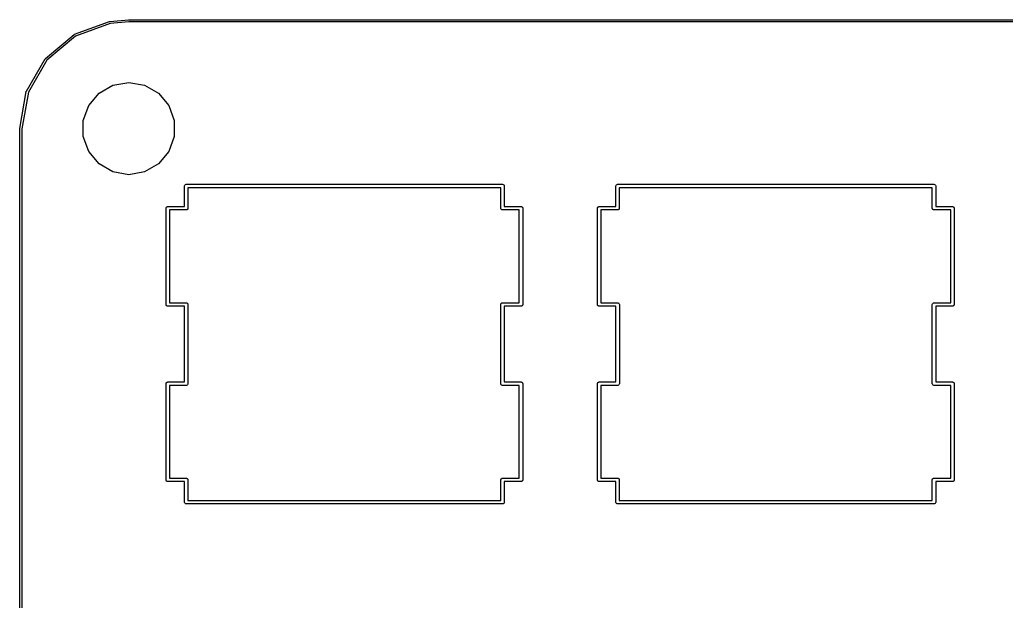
# Model space of a CAD drawing. Extents: x 24 to 395, y -191 to -67.
# Drawn here: x 23.76 to 67.33, y -92.33 to -66.62 of the extents above; entities that cross this region are included whole.
import ezdxf

# ---------------------------------------------------------------- set-up
doc = ezdxf.new("R2010")
doc.units = 0
doc.header["$MEASUREMENT"] = 0
doc.layers.add('BLACK', color=7, linetype='CONTINUOUS')

msp = doc.modelspace()

# ---------------------------------------------------------------- linework, layer by layer
at = {"layer": 'Black'}
for p, q in [((27.7436, -66.6975), (28.5706, -66.6252)), ((28.5706, -66.6252), (28.5728, -66.6254)), ((28.5728, -66.6254), (28.575, -66.625)), ((28.575, -66.625), (390.525, -66.625)), ((26.1766, -67.2661), (27.7309, -66.7004)), ((27.7589, -66.7966), (26.2191, -67.357)), ((27.7309, -66.7004), (27.7373, -66.6992)), ((27.7373, -66.6992), (27.7436, -66.6975)), ((28.5772, -66.725), (27.7589, -66.7966)), ((390.521, -66.725), (28.5772, -66.725)), ((24.8946, -68.3379), (26.1616, -67.2748)), ((26.2191, -67.357), (24.9656, -68.4089)), ((26.1616, -67.2748), (26.1766, -67.2661)), ((26.1616, -67.2748), (26.1616, -67.2748)), ((24.0564, -69.7836), (24.8834, -68.3512)), ((24.8834, -68.3512), (24.8946, -68.3379)), ((24.8946, -68.3379), (24.8946, -68.3379)), ((24.9656, -68.4089), (24.1474, -69.826)), ((27.2639, -69.875), (27.8774, -69.5208)), ((27.8774, -69.5208), (28.575, -69.3977)), ((28.575, -69.3977), (29.2726, -69.5208)), ((29.2726, -69.5208), (29.8861, -69.875)), ((23.7633, -71.4288), (24.0505, -69.8)), ((24.1474, -69.826), (23.8625, -71.4419)), ((24.0505, -69.7999), (24.0539, -69.7905)), ((24.0505, -69.8), (24.0505, -69.7999)), ((24.0539, -69.7905), (24.0564, -69.7836)), ((24.0564, -69.7836), (24.0564, -69.7836)), ((26.8085, -70.4176), (27.2639, -69.875)), ((29.8861, -69.875), (30.3415, -70.4176)), ((26.5662, -71.0833), (26.8085, -70.4176)), ((30.3415, -70.4176), (30.5838, -71.0833)), ((23.7625, -71.4375), (23.7633, -71.4332)), ((23.7625, -185.737), (23.7625, -71.4375)), ((23.7633, -71.4332), (23.7633, -71.4288)), ((23.8625, -71.4419), (23.8625, -185.735)), ((26.5662, -71.7917), (26.5662, -71.0833)), ((30.5838, -71.0833), (30.5838, -71.7917)), ((26.8085, -72.4574), (26.5662, -71.7917)), ((30.5838, -71.7917), (30.3415, -72.4574)), ((27.2639, -73), (26.8085, -72.4574)), ((30.3415, -72.4574), (29.8861, -73)), ((27.8774, -73.3542), (27.2639, -73)), ((29.8861, -73), (29.2726, -73.3542)), ((28.575, -73.4773), (27.8774, -73.3542)), ((29.2726, -73.3542), (28.575, -73.4773)), ((31.04, -73.9643), (31.049, -73.9394)), ((31.04, -73.9907), (31.04, -73.9643)), ((31.04, -73.9908), (31.04, -73.9907)), ((31.04, -74.8829), (31.04, -73.9908)), ((31.049, -73.9394), (31.066, -73.9191)), ((31.066, -73.9191), (31.0889, -73.9059)), ((31.0889, -73.9059), (31.115, -73.9013)), ((31.115, -73.9013), (45.085, -73.9013)), ((31.19, -74.0537), (31.19, -74.9579)), ((45.01, -74.0537), (31.19, -74.0537)), ((45.01, -74.9579), (45.01, -74.0537)), ((45.085, -73.9013), (45.1111, -73.9059)), ((45.1111, -73.9059), (45.134, -73.9191)), ((45.134, -73.9191), (45.151, -73.9394)), ((45.151, -73.9394), (45.16, -73.9643)), ((45.16, -73.9643), (45.16, -73.9907)), ((45.16, -73.9907), (45.16, -73.9908)), ((45.16, -73.9908), (45.16, -74.8829)), ((50.09, -73.9643), (50.099, -73.9394)), ((50.09, -73.9907), (50.09, -73.9643)), ((50.09, -73.9908), (50.09, -73.9907)), ((50.09, -74.8829), (50.09, -73.9908)), ((50.099, -73.9394), (50.116, -73.9191)), ((50.116, -73.9191), (50.1389, -73.9059)), ((50.1389, -73.9059), (50.165, -73.9013)), ((50.165, -73.9013), (64.135, -73.9013)), ((50.24, -74.0537), (50.24, -74.9579)), ((64.06, -74.0537), (50.24, -74.0537)), ((64.06, -74.9579), (64.06, -74.0537)), ((64.135, -73.9013), (64.1611, -73.9059)), ((64.1611, -73.9059), (64.184, -73.9191)), ((64.184, -73.9191), (64.201, -73.9394)), ((64.201, -73.9394), (64.21, -73.9643)), ((64.21, -73.9643), (64.21, -73.9907)), ((64.21, -73.9907), (64.21, -73.9908)), ((64.21, -73.9908), (64.21, -74.8829)), ((30.2317, -74.9323), (30.235, -74.9266)), ((30.235, -74.9266), (30.2372, -74.9204)), ((30.2372, -74.9204), (30.2415, -74.9154)), ((30.2415, -74.9154), (30.2447, -74.9097)), ((30.2447, -74.9097), (30.2498, -74.9055)), ((30.2498, -74.9055), (30.254, -74.9005)), ((30.254, -74.9005), (30.2597, -74.8972)), ((30.2597, -74.8972), (30.2647, -74.893)), ((30.2647, -74.893), (30.2709, -74.8907)), ((30.2709, -74.8907), (30.2765, -74.8875)), ((30.2765, -74.8875), (30.283, -74.8863)), ((30.283, -74.8863), (30.2892, -74.8841)), ((30.2892, -74.8841), (30.2957, -74.8841)), ((30.2957, -74.8841), (30.3022, -74.8829)), ((30.3022, -74.8829), (31.04, -74.8829)), ((45.16, -74.8829), (45.8978, -74.8829)), ((45.8978, -74.8829), (45.9043, -74.8841)), ((45.9043, -74.8841), (45.9108, -74.8841)), ((45.9108, -74.8841), (45.917, -74.8863)), ((45.917, -74.8863), (45.9235, -74.8875)), ((45.9235, -74.8875), (45.9291, -74.8907)), ((45.9291, -74.8907), (45.9353, -74.893)), ((45.9353, -74.893), (45.9403, -74.8972)), ((45.9403, -74.8972), (45.946, -74.9005)), ((45.946, -74.9005), (45.9502, -74.9055)), ((45.9502, -74.9055), (45.9553, -74.9097)), ((45.9553, -74.9097), (45.9585, -74.9154)), ((45.9585, -74.9154), (45.9628, -74.9204)), ((45.9628, -74.9204), (45.965, -74.9266)), ((45.965, -74.9266), (45.9683, -74.9323)), ((49.2817, -74.9323), (49.285, -74.9266)), ((49.285, -74.9266), (49.2872, -74.9204)), ((49.2872, -74.9204), (49.2915, -74.9154)), ((49.2915, -74.9154), (49.2947, -74.9097)), ((49.2947, -74.9097), (49.2998, -74.9055)), ((49.2998, -74.9055), (49.304, -74.9005)), ((49.304, -74.9005), (49.3097, -74.8972)), ((49.3097, -74.8972), (49.3147, -74.893)), ((49.3147, -74.893), (49.3209, -74.8907)), ((49.3209, -74.8907), (49.3265, -74.8875)), ((49.3265, -74.8875), (49.333, -74.8863)), ((49.333, -74.8863), (49.3392, -74.8841)), ((49.3392, -74.8841), (49.3457, -74.8841)), ((49.3457, -74.8841), (49.3522, -74.8829)), ((49.3522, -74.8829), (50.09, -74.8829)), ((64.21, -74.8829), (64.9478, -74.8829)), ((64.9478, -74.8829), (64.9543, -74.8841)), ((64.9543, -74.8841), (64.9608, -74.8841)), ((64.9608, -74.8841), (64.967, -74.8863)), ((64.967, -74.8863), (64.9735, -74.8875)), ((64.9735, -74.8875), (64.9791, -74.8907)), ((64.9791, -74.8907), (64.9853, -74.893)), ((64.9853, -74.893), (64.9903, -74.8972)), ((64.9903, -74.8972), (64.996, -74.9005)), ((64.996, -74.9005), (65.0002, -74.9055)), ((65.0002, -74.9055), (65.0053, -74.9097)), ((65.0053, -74.9097), (65.0085, -74.9154)), ((65.0085, -74.9154), (65.0128, -74.9204)), ((65.0128, -74.9204), (65.015, -74.9266)), ((65.015, -74.9266), (65.0183, -74.9323)), ((30.2272, -74.9579), (30.2283, -74.9515)), ((30.2272, -79.2124), (30.2272, -74.9579)), ((30.2283, -74.9449), (30.2306, -74.9387)), ((30.2283, -74.9515), (30.2283, -74.9449)), ((30.2306, -74.9387), (30.2317, -74.9323)), ((31.115, -75.0329), (30.3772, -75.0329)), ((30.3772, -75.0329), (30.3772, -79.1374)), ((31.1215, -75.0318), (31.115, -75.0329)), ((31.128, -75.0318), (31.1215, -75.0318)), ((31.1342, -75.0296), (31.128, -75.0318)), ((31.1407, -75.0284), (31.1342, -75.0296)), ((31.1463, -75.0251), (31.1407, -75.0284)), ((31.1525, -75.0229), (31.1463, -75.0251)), ((31.1575, -75.0187), (31.1525, -75.0229)), ((31.1632, -75.0154), (31.1575, -75.0187)), ((31.1674, -75.0104), (31.1632, -75.0154)), ((31.1725, -75.0061), (31.1674, -75.0104)), ((31.1757, -75.0005), (31.1725, -75.0061)), ((31.18, -74.9954), (31.1757, -75.0005)), ((31.1822, -74.9893), (31.18, -74.9954)), ((31.1855, -74.9836), (31.1822, -74.9893)), ((31.1866, -74.9771), (31.1855, -74.9836)), ((31.1889, -74.971), (31.1866, -74.9771)), ((31.19, -74.9579), (31.1889, -74.9644)), ((31.1889, -74.9644), (31.1889, -74.971)), ((45.0111, -74.9644), (45.01, -74.9579)), ((45.0111, -74.971), (45.0111, -74.9644)), ((45.0134, -74.9771), (45.0111, -74.971)), ((45.0145, -74.9836), (45.0134, -74.9771)), ((45.0178, -74.9893), (45.0145, -74.9836)), ((45.02, -74.9954), (45.0178, -74.9893)), ((45.0243, -75.0005), (45.02, -74.9954)), ((45.0275, -75.0061), (45.0243, -75.0005)), ((45.0326, -75.0104), (45.0275, -75.0061)), ((45.0368, -75.0154), (45.0326, -75.0104)), ((45.0425, -75.0187), (45.0368, -75.0154)), ((45.0475, -75.0229), (45.0425, -75.0187)), ((45.0537, -75.0251), (45.0475, -75.0229)), ((45.0593, -75.0284), (45.0537, -75.0251)), ((45.0658, -75.0296), (45.0593, -75.0284)), ((45.072, -75.0318), (45.0658, -75.0296)), ((45.0785, -75.0318), (45.072, -75.0318)), ((45.085, -75.0329), (45.0785, -75.0318)), ((45.8228, -75.0329), (45.085, -75.0329)), ((45.8228, -79.1374), (45.8228, -75.0329)), ((45.9683, -74.9323), (45.9694, -74.9387)), ((45.9694, -74.9387), (45.9717, -74.9449)), ((45.9717, -74.9449), (45.9717, -74.9515)), ((45.9717, -74.9515), (45.9728, -74.9579)), ((45.9728, -74.9579), (45.9728, -79.2124)), ((49.2772, -74.9579), (49.2783, -74.9515)), ((49.2772, -79.2124), (49.2772, -74.9579)), ((49.2783, -74.9449), (49.2806, -74.9387)), ((49.2783, -74.9515), (49.2783, -74.9449)), ((49.2806, -74.9387), (49.2817, -74.9323)), ((50.165, -75.0329), (49.4272, -75.0329)), ((49.4272, -75.0329), (49.4272, -79.1374)), ((50.1715, -75.0318), (50.165, -75.0329)), ((50.178, -75.0318), (50.1715, -75.0318)), ((50.1842, -75.0296), (50.178, -75.0318)), ((50.1907, -75.0284), (50.1842, -75.0296)), ((50.1963, -75.0251), (50.1907, -75.0284)), ((50.2025, -75.0229), (50.1963, -75.0251)), ((50.2075, -75.0187), (50.2025, -75.0229)), ((50.2132, -75.0154), (50.2075, -75.0187)), ((50.2174, -75.0104), (50.2132, -75.0154)), ((50.2225, -75.0061), (50.2174, -75.0104)), ((50.2257, -75.0005), (50.2225, -75.0061)), ((50.23, -74.9954), (50.2257, -75.0005)), ((50.2322, -74.9893), (50.23, -74.9954)), ((50.2355, -74.9836), (50.2322, -74.9893)), ((50.2366, -74.9771), (50.2355, -74.9836)), ((50.2389, -74.971), (50.2366, -74.9771)), ((50.24, -74.9579), (50.2389, -74.9644)), ((50.2389, -74.9644), (50.2389, -74.971)), ((64.0611, -74.9644), (64.06, -74.9579)), ((64.0611, -74.971), (64.0611, -74.9644)), ((64.0634, -74.9771), (64.0611, -74.971)), ((64.0645, -74.9836), (64.0634, -74.9771)), ((64.0678, -74.9893), (64.0645, -74.9836)), ((64.07, -74.9954), (64.0678, -74.9893)), ((64.0743, -75.0005), (64.07, -74.9954)), ((64.0775, -75.0061), (64.0743, -75.0005)), ((64.0826, -75.0104), (64.0775, -75.0061)), ((64.0868, -75.0154), (64.0826, -75.0104)), ((64.0925, -75.0187), (64.0868, -75.0154)), ((64.0975, -75.0229), (64.0925, -75.0187)), ((64.1037, -75.0251), (64.0975, -75.0229)), ((64.1093, -75.0284), (64.1037, -75.0251)), ((64.1158, -75.0296), (64.1093, -75.0284)), ((64.122, -75.0318), (64.1158, -75.0296)), ((64.1285, -75.0318), (64.122, -75.0318)), ((64.135, -75.0329), (64.1285, -75.0318)), ((64.8728, -75.0329), (64.135, -75.0329)), ((64.8728, -79.1374), (64.8728, -75.0329)), ((65.0183, -74.9323), (65.0194, -74.9387)), ((65.0194, -74.9387), (65.0217, -74.9449)), ((65.0217, -74.9449), (65.0217, -74.9515)), ((65.0217, -74.9515), (65.0228, -74.9579)), ((65.0228, -74.9579), (65.0228, -79.2124)), ((30.2283, -79.2189), (30.2272, -79.2124)), ((30.2283, -79.2255), (30.2283, -79.2189)), ((30.2306, -79.2316), (30.2283, -79.2255)), ((30.2317, -79.2381), (30.2306, -79.2316)), ((30.235, -79.2438), (30.2317, -79.2381)), ((30.2372, -79.2499), (30.235, -79.2438)), ((30.2415, -79.255), (30.2372, -79.2499)), ((30.2447, -79.2606), (30.2415, -79.255)), ((30.2498, -79.2649), (30.2447, -79.2606)), ((30.254, -79.2699), (30.2498, -79.2649)), ((30.2597, -79.2732), (30.254, -79.2699)), ((30.2647, -79.2774), (30.2597, -79.2732)), ((30.2709, -79.2796), (30.2647, -79.2774)), ((30.2765, -79.2829), (30.2709, -79.2796)), ((30.283, -79.2841), (30.2765, -79.2829)), ((30.2892, -79.2863), (30.283, -79.2841)), ((30.2957, -79.2863), (30.2892, -79.2863)), ((30.3022, -79.2874), (30.2957, -79.2863)), ((30.3772, -79.1374), (31.1017, -79.1374)), ((31.1017, -79.1374), (31.1018, -79.1374)), ((31.1018, -79.1374), (31.1282, -79.1374)), ((31.1282, -79.1374), (31.1531, -79.1464)), ((31.1531, -79.1464), (31.1734, -79.1635)), ((31.1734, -79.1635), (31.1866, -79.1864)), ((31.1866, -79.1864), (31.1912, -79.2124)), ((31.1912, -79.2124), (31.1912, -82.7126)), ((45.0088, -79.2124), (45.0134, -79.1864)), ((45.0088, -82.7126), (45.0088, -79.2124)), ((45.0134, -79.1864), (45.0266, -79.1635)), ((45.0266, -79.1635), (45.0469, -79.1464)), ((45.0469, -79.1464), (45.0718, -79.1374)), ((45.0718, -79.1374), (45.0982, -79.1374)), ((45.0982, -79.1374), (45.0983, -79.1374)), ((45.0983, -79.1374), (45.8228, -79.1374)), ((45.9043, -79.2863), (45.8978, -79.2874)), ((45.9108, -79.2863), (45.9043, -79.2863)), ((45.917, -79.2841), (45.9108, -79.2863)), ((45.9235, -79.2829), (45.917, -79.2841)), ((45.9291, -79.2796), (45.9235, -79.2829)), ((45.9353, -79.2774), (45.9291, -79.2796)), ((45.9403, -79.2732), (45.9353, -79.2774)), ((45.946, -79.2699), (45.9403, -79.2732)), ((45.9502, -79.2649), (45.946, -79.2699)), ((45.9553, -79.2606), (45.9502, -79.2649)), ((45.9585, -79.255), (45.9553, -79.2606)), ((45.9628, -79.2499), (45.9585, -79.255)), ((45.965, -79.2438), (45.9628, -79.2499)), ((45.9683, -79.2381), (45.965, -79.2438)), ((45.9694, -79.2316), (45.9683, -79.2381)), ((45.9717, -79.2255), (45.9694, -79.2316)), ((45.9728, -79.2124), (45.9717, -79.2189)), ((45.9717, -79.2189), (45.9717, -79.2255)), ((49.2783, -79.2189), (49.2772, -79.2124)), ((49.2783, -79.2255), (49.2783, -79.2189)), ((49.2806, -79.2316), (49.2783, -79.2255)), ((49.2817, -79.2381), (49.2806, -79.2316)), ((49.285, -79.2438), (49.2817, -79.2381)), ((49.2872, -79.2499), (49.285, -79.2438)), ((49.2915, -79.255), (49.2872, -79.2499)), ((49.2947, -79.2606), (49.2915, -79.255)), ((49.2998, -79.2649), (49.2947, -79.2606)), ((49.304, -79.2699), (49.2998, -79.2649)), ((49.3097, -79.2732), (49.304, -79.2699)), ((49.3147, -79.2774), (49.3097, -79.2732)), ((49.3209, -79.2796), (49.3147, -79.2774)), ((49.3265, -79.2829), (49.3209, -79.2796)), ((49.333, -79.2841), (49.3265, -79.2829)), ((49.3392, -79.2863), (49.333, -79.2841)), ((49.3457, -79.2863), (49.3392, -79.2863)), ((49.3522, -79.2874), (49.3457, -79.2863)), ((49.4272, -79.1374), (50.1517, -79.1374)), ((50.1517, -79.1374), (50.1518, -79.1374)), ((50.1518, -79.1374), (50.1782, -79.1374)), ((50.1782, -79.1374), (50.2031, -79.1464)), ((50.2031, -79.1464), (50.2234, -79.1635)), ((50.2234, -79.1635), (50.2366, -79.1864)), ((50.2366, -79.1864), (50.2412, -79.2124)), ((50.2412, -79.2124), (50.2412, -82.7126)), ((64.0588, -79.2124), (64.0634, -79.1864)), ((64.0588, -82.7126), (64.0588, -79.2124)), ((64.0634, -79.1864), (64.0766, -79.1635)), ((64.0766, -79.1635), (64.0969, -79.1464)), ((64.0969, -79.1464), (64.1218, -79.1374)), ((64.1218, -79.1374), (64.1482, -79.1374)), ((64.1482, -79.1374), (64.1483, -79.1374)), ((64.1483, -79.1374), (64.8728, -79.1374)), ((64.9543, -79.2863), (64.9478, -79.2874)), ((64.9608, -79.2863), (64.9543, -79.2863)), ((64.967, -79.2841), (64.9608, -79.2863)), ((64.9735, -79.2829), (64.967, -79.2841)), ((64.9791, -79.2796), (64.9735, -79.2829)), ((64.9853, -79.2774), (64.9791, -79.2796)), ((64.9903, -79.2732), (64.9853, -79.2774)), ((64.996, -79.2699), (64.9903, -79.2732)), ((65.0002, -79.2649), (64.996, -79.2699)), ((65.0053, -79.2606), (65.0002, -79.2649)), ((65.0085, -79.255), (65.0053, -79.2606)), ((65.0128, -79.2499), (65.0085, -79.255)), ((65.015, -79.2438), (65.0128, -79.2499)), ((65.0183, -79.2381), (65.015, -79.2438)), ((65.0194, -79.2316), (65.0183, -79.2381)), ((65.0217, -79.2255), (65.0194, -79.2316)), ((65.0228, -79.2124), (65.0217, -79.2189)), ((65.0217, -79.2189), (65.0217, -79.2255)), ((31.0388, -79.2874), (30.3022, -79.2874)), ((31.0388, -82.6376), (31.0388, -79.2874)), ((45.8978, -79.2874), (45.1612, -79.2874)), ((45.1612, -79.2874), (45.1612, -82.6376)), ((50.0888, -79.2874), (49.3522, -79.2874)), ((50.0888, -82.6376), (50.0888, -79.2874)), ((64.9478, -79.2874), (64.2112, -79.2874)), ((64.2112, -79.2874), (64.2112, -82.6376)), ((30.2272, -82.7126), (30.2283, -82.7061)), ((30.2272, -86.9671), (30.2272, -82.7126)), ((30.2283, -82.6995), (30.2306, -82.6934)), ((30.2283, -82.7061), (30.2283, -82.6995)), ((30.2306, -82.6934), (30.2317, -82.6869)), ((30.2317, -82.6869), (30.235, -82.6812)), ((30.235, -82.6812), (30.2372, -82.6751)), ((30.2372, -82.6751), (30.2415, -82.67)), ((30.2415, -82.67), (30.2447, -82.6644)), ((30.2447, -82.6644), (30.2498, -82.6601)), ((30.2498, -82.6601), (30.254, -82.6551)), ((30.254, -82.6551), (30.2597, -82.6518)), ((30.2597, -82.6518), (30.2647, -82.6476)), ((30.2647, -82.6476), (30.2709, -82.6454)), ((30.2709, -82.6454), (30.2765, -82.6421)), ((30.2765, -82.6421), (30.283, -82.6409)), ((30.283, -82.6409), (30.2892, -82.6387)), ((30.2892, -82.6387), (30.2957, -82.6387)), ((30.2957, -82.6387), (30.3022, -82.6376)), ((30.3022, -82.6376), (31.0388, -82.6376)), ((31.1734, -82.7615), (31.1531, -82.7786)), ((31.1866, -82.7386), (31.1734, -82.7615)), ((31.1912, -82.7126), (31.1866, -82.7386)), ((45.0134, -82.7386), (45.0088, -82.7126)), ((45.0266, -82.7615), (45.0134, -82.7386)), ((45.0469, -82.7786), (45.0266, -82.7615)), ((45.1612, -82.6376), (45.8978, -82.6376)), ((45.8978, -82.6376), (45.9043, -82.6387)), ((45.9043, -82.6387), (45.9108, -82.6387)), ((45.9108, -82.6387), (45.917, -82.6409)), ((45.917, -82.6409), (45.9235, -82.6421)), ((45.9235, -82.6421), (45.9291, -82.6454)), ((45.9291, -82.6454), (45.9353, -82.6476)), ((45.9353, -82.6476), (45.9403, -82.6518)), ((45.9403, -82.6518), (45.946, -82.6551)), ((45.946, -82.6551), (45.9502, -82.6601)), ((45.9502, -82.6601), (45.9553, -82.6644)), ((45.9553, -82.6644), (45.9585, -82.67)), ((45.9585, -82.67), (45.9628, -82.6751)), ((45.9628, -82.6751), (45.965, -82.6812)), ((45.965, -82.6812), (45.9683, -82.6869)), ((45.9683, -82.6869), (45.9694, -82.6934)), ((45.9694, -82.6934), (45.9717, -82.6995)), ((45.9717, -82.6995), (45.9717, -82.7061)), ((45.9717, -82.7061), (45.9728, -82.7126)), ((45.9728, -82.7126), (45.9728, -86.9671)), ((49.2772, -82.7126), (49.2783, -82.7061)), ((49.2772, -86.9671), (49.2772, -82.7126)), ((49.2783, -82.6995), (49.2806, -82.6934)), ((49.2783, -82.7061), (49.2783, -82.6995)), ((49.2806, -82.6934), (49.2817, -82.6869)), ((49.2817, -82.6869), (49.285, -82.6812)), ((49.285, -82.6812), (49.2872, -82.6751)), ((49.2872, -82.6751), (49.2915, -82.67)), ((49.2915, -82.67), (49.2947, -82.6644)), ((49.2947, -82.6644), (49.2998, -82.6601)), ((49.2998, -82.6601), (49.304, -82.6551)), ((49.304, -82.6551), (49.3097, -82.6518)), ((49.3097, -82.6518), (49.3147, -82.6476)), ((49.3147, -82.6476), (49.3209, -82.6454)), ((49.3209, -82.6454), (49.3265, -82.6421)), ((49.3265, -82.6421), (49.333, -82.6409)), ((49.333, -82.6409), (49.3392, -82.6387)), ((49.3392, -82.6387), (49.3457, -82.6387)), ((49.3457, -82.6387), (49.3522, -82.6376)), ((49.3522, -82.6376), (50.0888, -82.6376)), ((50.2234, -82.7615), (50.2031, -82.7786)), ((50.2366, -82.7386), (50.2234, -82.7615)), ((50.2412, -82.7126), (50.2366, -82.7386)), ((64.0634, -82.7386), (64.0588, -82.7126)), ((64.0766, -82.7615), (64.0634, -82.7386)), ((64.0969, -82.7786), (64.0766, -82.7615)), ((64.2112, -82.6376), (64.9478, -82.6376)), ((64.9478, -82.6376), (64.9543, -82.6387)), ((64.9543, -82.6387), (64.9608, -82.6387)), ((64.9608, -82.6387), (64.967, -82.6409)), ((64.967, -82.6409), (64.9735, -82.6421)), ((64.9735, -82.6421), (64.9791, -82.6454)), ((64.9791, -82.6454), (64.9853, -82.6476)), ((64.9853, -82.6476), (64.9903, -82.6518)), ((64.9903, -82.6518), (64.996, -82.6551)), ((64.996, -82.6551), (65.0002, -82.6601)), ((65.0002, -82.6601), (65.0053, -82.6644)), ((65.0053, -82.6644), (65.0085, -82.67)), ((65.0085, -82.67), (65.0128, -82.6751)), ((65.0128, -82.6751), (65.015, -82.6812)), ((65.015, -82.6812), (65.0183, -82.6869)), ((65.0183, -82.6869), (65.0194, -82.6934)), ((65.0194, -82.6934), (65.0217, -82.6995)), ((65.0217, -82.6995), (65.0217, -82.7061)), ((65.0217, -82.7061), (65.0228, -82.7126)), ((65.0228, -82.7126), (65.0228, -86.9671)), ((31.1017, -82.7876), (30.3772, -82.7876)), ((30.3772, -82.7876), (30.3772, -86.8921)), ((31.1018, -82.7876), (31.1017, -82.7876)), ((31.1282, -82.7876), (31.1018, -82.7876)), ((31.1531, -82.7786), (31.1282, -82.7876)), ((45.0718, -82.7876), (45.0469, -82.7786)), ((45.0982, -82.7876), (45.0718, -82.7876)), ((45.0983, -82.7876), (45.0982, -82.7876)), ((45.8228, -82.7876), (45.0983, -82.7876)), ((45.8228, -86.8921), (45.8228, -82.7876)), ((50.1517, -82.7876), (49.4272, -82.7876)), ((49.4272, -82.7876), (49.4272, -86.8921)), ((50.1518, -82.7876), (50.1517, -82.7876)), ((50.1782, -82.7876), (50.1518, -82.7876)), ((50.2031, -82.7786), (50.1782, -82.7876)), ((64.1218, -82.7876), (64.0969, -82.7786)), ((64.1482, -82.7876), (64.1218, -82.7876)), ((64.1483, -82.7876), (64.1482, -82.7876)), ((64.8728, -82.7876), (64.1483, -82.7876)), ((64.8728, -86.8921), (64.8728, -82.7876)), ((30.2283, -86.9735), (30.2272, -86.9671)), ((30.2283, -86.9801), (30.2283, -86.9735)), ((30.2306, -86.9863), (30.2283, -86.9801)), ((30.2317, -86.9927), (30.2306, -86.9863)), ((30.235, -86.9984), (30.2317, -86.9927)), ((30.2372, -87.0046), (30.235, -86.9984)), ((30.2415, -87.0096), (30.2372, -87.0046)), ((30.2447, -87.0153), (30.2415, -87.0096)), ((30.2498, -87.0195), (30.2447, -87.0153)), ((30.254, -87.0245), (30.2498, -87.0195)), ((30.2597, -87.0278), (30.254, -87.0245)), ((30.2647, -87.032), (30.2597, -87.0278)), ((30.2709, -87.0343), (30.2647, -87.032)), ((30.2765, -87.0375), (30.2709, -87.0343)), ((30.283, -87.0387), (30.2765, -87.0375)), ((30.2892, -87.0409), (30.283, -87.0387)), ((30.2957, -87.0409), (30.2892, -87.0409)), ((30.3022, -87.0421), (30.2957, -87.0409)), ((31.04, -87.0421), (30.3022, -87.0421)), ((30.3772, -86.8921), (31.115, -86.8921)), ((31.04, -87.9342), (31.04, -87.0421)), ((31.115, -86.8921), (31.1215, -86.8932)), ((31.1215, -86.8932), (31.128, -86.8932)), ((31.128, -86.8932), (31.1342, -86.8954)), ((31.1342, -86.8954), (31.1407, -86.8966)), ((31.1407, -86.8966), (31.1463, -86.8999)), ((31.1463, -86.8999), (31.1525, -86.9021)), ((31.1525, -86.9021), (31.1575, -86.9063)), ((31.1575, -86.9063), (31.1632, -86.9096)), ((31.1632, -86.9096), (31.1674, -86.9146)), ((31.1674, -86.9146), (31.1725, -86.9189)), ((31.1725, -86.9189), (31.1757, -86.9245)), ((31.1757, -86.9245), (31.18, -86.9296)), ((31.18, -86.9296), (31.1822, -86.9357)), ((31.1822, -86.9357), (31.1855, -86.9414)), ((31.1855, -86.9414), (31.1866, -86.9479)), ((31.1866, -86.9479), (31.1889, -86.954)), ((31.1889, -86.954), (31.1889, -86.9606)), ((31.1889, -86.9606), (31.19, -86.9671)), ((31.19, -86.9671), (31.19, -87.8713)), ((45.01, -86.9671), (45.0111, -86.9606)), ((45.01, -87.8713), (45.01, -86.9671)), ((45.0111, -86.954), (45.0134, -86.9479)), ((45.0111, -86.9606), (45.0111, -86.954)), ((45.0134, -86.9479), (45.0145, -86.9414)), ((45.0145, -86.9414), (45.0178, -86.9357)), ((45.0178, -86.9357), (45.02, -86.9296)), ((45.02, -86.9296), (45.0243, -86.9245)), ((45.0243, -86.9245), (45.0275, -86.9189)), ((45.0275, -86.9189), (45.0326, -86.9146)), ((45.0326, -86.9146), (45.0368, -86.9096)), ((45.0368, -86.9096), (45.0425, -86.9063)), ((45.0425, -86.9063), (45.0475, -86.9021)), ((45.0475, -86.9021), (45.0537, -86.8999)), ((45.0537, -86.8999), (45.0593, -86.8966)), ((45.0593, -86.8966), (45.0658, -86.8954)), ((45.0658, -86.8954), (45.072, -86.8932)), ((45.072, -86.8932), (45.0785, -86.8932)), ((45.0785, -86.8932), (45.085, -86.8921)), ((45.085, -86.8921), (45.8228, -86.8921)), ((45.8978, -87.0421), (45.16, -87.0421)), ((45.16, -87.0421), (45.16, -87.9342)), ((45.9043, -87.0409), (45.8978, -87.0421)), ((45.9108, -87.0409), (45.9043, -87.0409)), ((45.917, -87.0387), (45.9108, -87.0409)), ((45.9235, -87.0375), (45.917, -87.0387)), ((45.9291, -87.0343), (45.9235, -87.0375)), ((45.9353, -87.032), (45.9291, -87.0343)), ((45.9403, -87.0278), (45.9353, -87.032)), ((45.946, -87.0245), (45.9403, -87.0278)), ((45.9502, -87.0195), (45.946, -87.0245)), ((45.9553, -87.0153), (45.9502, -87.0195)), ((45.9585, -87.0096), (45.9553, -87.0153)), ((45.9628, -87.0046), (45.9585, -87.0096)), ((45.965, -86.9984), (45.9628, -87.0046)), ((45.9683, -86.9927), (45.965, -86.9984)), ((45.9694, -86.9863), (45.9683, -86.9927)), ((45.9717, -86.9801), (45.9694, -86.9863)), ((45.9728, -86.9671), (45.9717, -86.9735)), ((45.9717, -86.9735), (45.9717, -86.9801)), ((49.2783, -86.9735), (49.2772, -86.9671)), ((49.2783, -86.9801), (49.2783, -86.9735)), ((49.2806, -86.9863), (49.2783, -86.9801)), ((49.2817, -86.9927), (49.2806, -86.9863)), ((49.285, -86.9984), (49.2817, -86.9927)), ((49.2872, -87.0046), (49.285, -86.9984)), ((49.2915, -87.0096), (49.2872, -87.0046)), ((49.2947, -87.0153), (49.2915, -87.0096)), ((49.2998, -87.0195), (49.2947, -87.0153)), ((49.304, -87.0245), (49.2998, -87.0195)), ((49.3097, -87.0278), (49.304, -87.0245)), ((49.3147, -87.032), (49.3097, -87.0278)), ((49.3209, -87.0343), (49.3147, -87.032)), ((49.3265, -87.0375), (49.3209, -87.0343)), ((49.333, -87.0387), (49.3265, -87.0375)), ((49.3392, -87.0409), (49.333, -87.0387)), ((49.3457, -87.0409), (49.3392, -87.0409)), ((49.3522, -87.0421), (49.3457, -87.0409)), ((50.09, -87.0421), (49.3522, -87.0421)), ((49.4272, -86.8921), (50.165, -86.8921)), ((50.09, -87.9342), (50.09, -87.0421)), ((50.165, -86.8921), (50.1715, -86.8932)), ((50.1715, -86.8932), (50.178, -86.8932)), ((50.178, -86.8932), (50.1842, -86.8954)), ((50.1842, -86.8954), (50.1907, -86.8966)), ((50.1907, -86.8966), (50.1963, -86.8999)), ((50.1963, -86.8999), (50.2025, -86.9021)), ((50.2025, -86.9021), (50.2075, -86.9063)), ((50.2075, -86.9063), (50.2132, -86.9096)), ((50.2132, -86.9096), (50.2174, -86.9146)), ((50.2174, -86.9146), (50.2225, -86.9189)), ((50.2225, -86.9189), (50.2257, -86.9245)), ((50.2257, -86.9245), (50.23, -86.9296)), ((50.23, -86.9296), (50.2322, -86.9357)), ((50.2322, -86.9357), (50.2355, -86.9414)), ((50.2355, -86.9414), (50.2366, -86.9479)), ((50.2366, -86.9479), (50.2389, -86.954)), ((50.2389, -86.954), (50.2389, -86.9606)), ((50.2389, -86.9606), (50.24, -86.9671)), ((50.24, -86.9671), (50.24, -87.8713)), ((64.06, -86.9671), (64.0611, -86.9606)), ((64.06, -87.8713), (64.06, -86.9671)), ((64.0611, -86.954), (64.0634, -86.9479)), ((64.0611, -86.9606), (64.0611, -86.954)), ((64.0634, -86.9479), (64.0645, -86.9414)), ((64.0645, -86.9414), (64.0678, -86.9357)), ((64.0678, -86.9357), (64.07, -86.9296)), ((64.07, -86.9296), (64.0743, -86.9245)), ((64.0743, -86.9245), (64.0775, -86.9189)), ((64.0775, -86.9189), (64.0826, -86.9146)), ((64.0826, -86.9146), (64.0868, -86.9096)), ((64.0868, -86.9096), (64.0925, -86.9063)), ((64.0925, -86.9063), (64.0975, -86.9021)), ((64.0975, -86.9021), (64.1037, -86.8999)), ((64.1037, -86.8999), (64.1093, -86.8966)), ((64.1093, -86.8966), (64.1158, -86.8954)), ((64.1158, -86.8954), (64.122, -86.8932)), ((64.122, -86.8932), (64.1285, -86.8932)), ((64.1285, -86.8932), (64.135, -86.8921)), ((64.135, -86.8921), (64.8728, -86.8921)), ((64.9478, -87.0421), (64.21, -87.0421)), ((64.21, -87.0421), (64.21, -87.9342)), ((64.9543, -87.0409), (64.9478, -87.0421)), ((64.9608, -87.0409), (64.9543, -87.0409)), ((64.967, -87.0387), (64.9608, -87.0409)), ((64.9735, -87.0375), (64.967, -87.0387)), ((64.9791, -87.0343), (64.9735, -87.0375)), ((64.9853, -87.032), (64.9791, -87.0343)), ((64.9903, -87.0278), (64.9853, -87.032)), ((64.996, -87.0245), (64.9903, -87.0278)), ((65.0002, -87.0195), (64.996, -87.0245)), ((65.0053, -87.0153), (65.0002, -87.0195)), ((65.0085, -87.0096), (65.0053, -87.0153)), ((65.0128, -87.0046), (65.0085, -87.0096)), ((65.015, -86.9984), (65.0128, -87.0046)), ((65.0183, -86.9927), (65.015, -86.9984)), ((65.0194, -86.9863), (65.0183, -86.9927)), ((65.0217, -86.9801), (65.0194, -86.9863)), ((65.0228, -86.9671), (65.0217, -86.9735)), ((65.0217, -86.9735), (65.0217, -86.9801)), ((31.04, -87.9343), (31.04, -87.9342)), ((31.04, -87.9607), (31.04, -87.9343)), ((31.049, -87.9856), (31.04, -87.9607)), ((31.066, -88.0059), (31.049, -87.9856)), ((31.19, -87.8713), (45.01, -87.8713)), ((45.151, -87.9856), (45.134, -88.0059)), ((45.16, -87.9607), (45.151, -87.9856)), ((45.16, -87.9342), (45.16, -87.9343)), ((45.16, -87.9343), (45.16, -87.9607)), ((50.09, -87.9343), (50.09, -87.9342)), ((50.09, -87.9607), (50.09, -87.9343)), ((50.099, -87.9856), (50.09, -87.9607)), ((50.116, -88.0059), (50.099, -87.9856)), ((50.24, -87.8713), (64.06, -87.8713)), ((64.201, -87.9856), (64.184, -88.0059)), ((64.21, -87.9607), (64.201, -87.9856)), ((64.21, -87.9342), (64.21, -87.9343)), ((64.21, -87.9343), (64.21, -87.9607)), ((31.0889, -88.0191), (31.066, -88.0059)), ((31.115, -88.0237), (31.0889, -88.0191)), ((45.085, -88.0237), (31.115, -88.0237)), ((45.1111, -88.0191), (45.085, -88.0237)), ((45.134, -88.0059), (45.1111, -88.0191)), ((50.1389, -88.0191), (50.116, -88.0059)), ((50.165, -88.0237), (50.1389, -88.0191)), ((64.135, -88.0237), (50.165, -88.0237)), ((64.1611, -88.0191), (64.135, -88.0237)), ((64.184, -88.0059), (64.1611, -88.0191))]:
    msp.add_line(p, q, dxfattribs=at)

doc.saveas('drawing.dxf')
